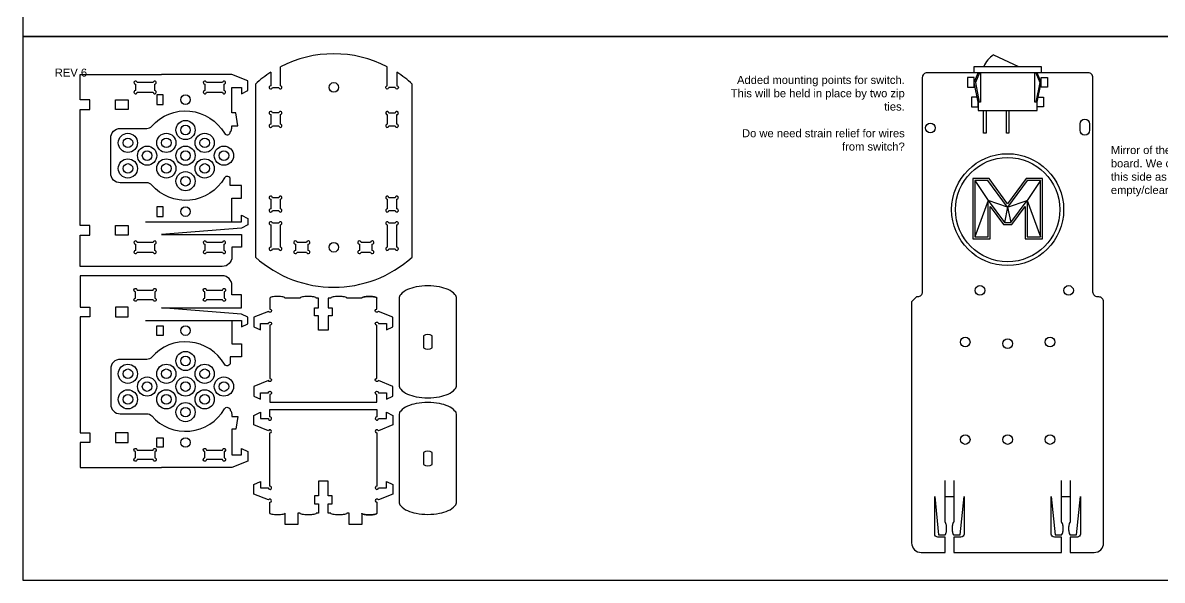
# Model space of a CAD drawing. Header units: millimetres. Extents: x 2162 to 3702, y 470 to 1904.
# Drawn here: x 2410 to 2766, y 470 to 644.3 of the extents above; entities that cross this region are included whole.
import ezdxf

# ---------------------------------------------------------------- set-up
doc = ezdxf.new("R2010")
doc.units = ezdxf.units.MM
doc.layers.add('3 - First Cut', color=3, linetype='Continuous')
doc.layers.add('5 - Final Cut', color=5, linetype='Continuous')
doc.layers.add('NOTES', color=4, linetype='Continuous', plot=False)
doc.styles.get("Standard").update_dxf_attribs({"font": 'arial.ttf'})

msp = doc.modelspace()

# ---------------------------------------------------------------- linework, layer by layer
at = {"color": 1}
for points in [[(2717.741, 581.221), (2719.041, 581.221), (2723.202, 586.852), (2723.202, 576.716), (2728.664, 576.716), (2728.664, 595.602), (2723.549, 595.602), (2717.741, 587.718), (2711.932, 595.602), (2706.818, 595.602), (2706.818, 576.716), (2712.279, 576.716), (2712.279, 586.852), (2716.44, 581.221)], [(2717.741, 581.864), (2718.716, 581.864), (2723.846, 588.806), (2723.846, 577.359), (2728.02, 577.359), (2728.02, 594.958), (2723.874, 594.958), (2717.741, 586.633), (2711.607, 594.958), (2707.461, 594.958), (2707.461, 577.359), (2711.636, 577.359), (2711.636, 588.806), (2716.765, 581.864)]]:
    msp.add_lwpolyline(points, close=True, dxfattribs=at)
for points in [[(2707.461, 594.958), (2711.636, 588.806)], [(2728.02, 594.958), (2723.846, 588.806)], [(2711.636, 588.806), (2707.461, 577.359)], [(2717.745, 586.628), (2711.636, 588.806)], [(2717.737, 586.628), (2723.846, 588.806)], [(2723.846, 588.806), (2728.02, 577.359)], [(2717.745, 586.628), (2716.765, 581.864)], [(2717.737, 586.628), (2718.716, 581.864)]]:
    msp.add_lwpolyline(points, dxfattribs=at)
for radius in [17.5, 16.298]:
    msp.add_circle((2717.741, 585.899), radius, dxfattribs=at)
at = {"layer": '3 - First Cut'}
for points in [[(2707.241, 624.175), (2707.241, 627.175), (2705.241, 627.175), (2705.241, 624.175)], [(2728.241, 624.175), (2728.241, 627.175), (2730.241, 627.175), (2730.241, 624.175)], [(2438.943, 617.265), (2438.943, 620.265), (2442.943, 620.265), (2442.943, 617.265)], [(2453.853, 618.787), (2453.853, 621.787), (2451.853, 621.787), (2451.853, 618.787)], [(2708.491, 618.02), (2708.491, 621.02), (2706.491, 621.02), (2706.491, 618.02)], [(2726.991, 618.02), (2726.991, 621.02), (2728.991, 621.02), (2728.991, 618.02)], [(2453.853, 583.787), (2453.853, 586.787), (2451.853, 586.787), (2451.853, 583.787)], [(2438.943, 577.961), (2438.943, 580.961), (2442.943, 580.961), (2442.943, 577.961)], [(2438.943, 555.392), (2438.943, 552.392), (2442.943, 552.392), (2442.943, 555.392)], [(2453.853, 549.566), (2453.853, 546.566), (2451.853, 546.566), (2451.853, 549.566)], [(2438.943, 516.088), (2438.943, 513.088), (2442.943, 513.088), (2442.943, 516.088)], [(2453.853, 514.566), (2453.853, 511.566), (2451.853, 511.566), (2451.853, 514.566)]]:
    msp.add_lwpolyline(points, close=True, dxfattribs=at)
for points in [[(2445.72, 622.627), (2450.72, 622.627, 2.4142136), (2451.22, 623.127), (2451.22, 625.127, 2.4142136), (2450.72, 625.627), (2445.72, 625.627, 2.4142136), (2445.22, 625.127), (2445.22, 623.127, 2.4142136)], [(2467.383, 622.627), (2472.383, 622.627, 2.4142136), (2472.883, 623.127), (2472.883, 625.127, 2.4142136), (2472.383, 625.627), (2467.383, 625.627, 2.4142136), (2466.883, 625.127), (2466.883, 623.127, 2.4142136)], [(2487.486, 615.627), (2487.486, 612.627, 2.4142136), (2487.986, 612.127), (2489.986, 612.127, 2.4142136), (2490.486, 612.627), (2490.486, 615.627, 2.4142136), (2489.986, 616.127), (2487.986, 616.127, 2.4142136)], [(2523.886, 615.613), (2523.886, 612.613, 2.4142136), (2524.386, 612.113), (2526.386, 612.113, 2.4142136), (2526.886, 612.613), (2526.886, 615.613, 2.4142136), (2526.386, 616.113), (2524.386, 616.113, 2.4142136)], [(2743.371, 610.705, -1), (2740.371, 610.705), (2740.371, 612.705, -1), (2743.371, 612.705)], [(2487.486, 589.14), (2487.486, 586.14, 2.4142136), (2487.986, 585.64), (2489.986, 585.64, 2.4142136), (2490.486, 586.14), (2490.486, 589.14, 2.4142136), (2489.986, 589.64), (2487.986, 589.64, 2.4142136)], [(2523.886, 589.14), (2523.886, 586.14, 2.4142136), (2524.386, 585.64), (2526.386, 585.64, 2.4142136), (2526.886, 586.14), (2526.886, 589.14, 2.4142136), (2526.386, 589.64), (2524.386, 589.64, 2.4142136)], [(2490.486, 574.14), (2490.486, 581.14, 2.4142136), (2489.986, 581.64), (2487.986, 581.64, 2.4142136), (2487.486, 581.14), (2487.486, 574.14, 2.4142136), (2487.986, 573.64), (2489.986, 573.64, 2.4142136)], [(2526.886, 574.14), (2526.886, 581.14, 2.4142136), (2526.386, 581.64), (2524.386, 581.64, 2.4142136), (2523.886, 581.14), (2523.886, 574.14, 2.4142136), (2524.386, 573.64), (2526.386, 573.64, 2.4142136)], [(2445.72, 572.627), (2450.72, 572.627, 2.4142136), (2451.22, 573.127), (2451.22, 575.127, 2.4142136), (2450.72, 575.627), (2445.72, 575.627, 2.4142136), (2445.22, 575.127), (2445.22, 573.127, 2.4142136)], [(2467.383, 572.627), (2472.383, 572.627, 2.4142136), (2472.883, 573.127), (2472.883, 575.127, 2.4142136), (2472.383, 575.627), (2467.383, 575.627, 2.4142136), (2466.883, 575.127), (2466.883, 573.127, 2.4142136)], [(2495.686, 572.627), (2498.686, 572.627, 2.4142136), (2499.186, 573.127), (2499.186, 575.127, 2.4142136), (2498.686, 575.627), (2495.686, 575.627, 2.4142136), (2495.186, 575.127), (2495.186, 573.127, 2.4142136)], [(2515.686, 572.627), (2518.686, 572.627, 2.4142136), (2519.186, 573.127), (2519.186, 575.127, 2.4142136), (2518.686, 575.627), (2515.686, 575.627, 2.4142136), (2515.186, 575.127), (2515.186, 573.127, 2.4142136)], [(2445.72, 560.726), (2450.72, 560.726, -2.4142136), (2451.22, 560.226), (2451.22, 558.226, -2.4142136), (2450.72, 557.726), (2445.72, 557.726, -2.4142136), (2445.22, 558.226), (2445.22, 560.226, -2.4142136)], [(2467.383, 560.726), (2472.383, 560.726, -2.4142136), (2472.883, 560.226), (2472.883, 558.226, -2.4142136), (2472.383, 557.726), (2467.383, 557.726, -2.4142136), (2466.883, 558.226), (2466.883, 560.226, -2.4142136)], [(2537.916, 542.691), (2537.916, 546.415, 0.3243537), (2535.216, 546.415), (2535.216, 542.691, 0.3243537)], [(2445.72, 510.726), (2450.72, 510.726, -2.4142136), (2451.22, 510.226), (2451.22, 508.226, -2.4142136), (2450.72, 507.726), (2445.72, 507.726, -2.4142136), (2445.22, 508.226), (2445.22, 510.226, -2.4142136)], [(2467.383, 510.726), (2472.383, 510.726, -2.4142136), (2472.883, 510.226), (2472.883, 508.226, -2.4142136), (2472.383, 507.726), (2467.383, 507.726, -2.4142136), (2466.883, 508.226), (2466.883, 510.226, -2.4142136)], [(2537.916, 506.234), (2537.916, 509.958, 0.3243537), (2535.216, 509.958), (2535.216, 506.234, 0.3243537)]]:
    msp.add_lwpolyline(points, format="xyb", close=True, dxfattribs=at)
for centre in [(2507.186, 624.127), (2460.853, 620.287), (2693.611, 611.435), (2460.853, 610.787), (2442.853, 606.787), (2454.853, 606.787), (2466.853, 606.787), (2448.853, 602.787), (2460.853, 602.787), (2472.853, 602.787), (2442.853, 598.787), (2454.853, 598.787), (2466.853, 598.787), (2460.853, 594.787), (2460.853, 585.287), (2507.186, 574.127), (2709.105, 560.635), (2736.791, 560.635), (2460.853, 548.066), (2704.491, 544.495), (2717.741, 543.995), (2730.991, 544.495), (2460.853, 538.566), (2442.853, 534.566), (2454.853, 534.566), (2466.853, 534.566), (2448.853, 530.566), (2460.853, 530.566), (2472.853, 530.566), (2442.853, 526.566), (2454.853, 526.566), (2466.853, 526.566), (2460.853, 522.566), (2460.853, 513.066), (2704.491, 513.995), (2717.741, 513.995), (2730.991, 513.995)]:
    msp.add_circle(centre, 1.5, dxfattribs=at)
at = {"layer": '5 - Final Cut'}
for p, q in [((2698.191, 496.175), (2700.891, 496.175)), ((2734.591, 496.175), (2737.291, 496.175))]:
    msp.add_line(p, q, dxfattribs=at)
for points in [[(2523.886, 630.582, 0.2421851), (2490.486, 630.582)], [(2487.486, 628.854), (2487.486, 624.627, 2.4142136), (2487.986, 624.127), (2489.986, 624.127, 2.4142136), (2490.486, 624.627), (2490.486, 630.582)], [(2526.886, 628.854), (2526.886, 624.613, -2.4142136), (2526.386, 624.113), (2524.386, 624.113, -2.4142136), (2523.886, 624.613), (2523.886, 630.582)], [(2448.353, 582.127), (2478.353, 582.127), (2478.353, 584.127), (2480.353, 583.127), (2480.353, 581.127), (2478.353, 580.127), (2453.353, 578.127), (2478.353, 578.127), (2478.353, 574.127), (2475.353, 574.127), (2475.353, 571.127, -0.4142136), (2472.353, 568.127), (2427.943, 568.127), (2427.943, 577.961), (2430.943, 577.961), (2430.943, 580.961), (2427.943, 580.961), (2427.943, 617.265), (2430.943, 617.265), (2430.943, 620.265), (2427.943, 620.265), (2427.943, 628.127), (2453.353, 628.127)], [(2475.353, 582.127), (2475.353, 589.447), (2478.353, 589.447), (2478.353, 593.447), (2474.853, 593.447), (2474.853, 595.303, 0.7678377), (2472.986, 595.802, -0.5153605), (2450.289, 593.599, 0.2170558), (2448.78, 594.287), (2440.469, 594.287, -0.4142137), (2437.469, 597.287), (2437.469, 608.287, -0.4142137), (2440.469, 611.287), (2448.78, 611.287, 0.2170558), (2450.289, 611.974, -0.5153603), (2472.986, 609.771, 0.7678359), (2474.853, 610.27, 0.2572326), (2474.994, 610.348, 0.0770564), (2475.196, 610.814, 0.0370296), (2475.298, 611.363, 0.0270145), (2475.339, 612.127), (2477.228, 612.127), (2476.603, 616.127), (2475.353, 616.127), (2475.353, 624.127), (2478.353, 624.127), (2478.353, 622.127), (2480.353, 623.127), (2480.353, 626.127), (2475.353, 628.127), (2453.353, 628.127)], [(2487.486, 628.854, 0.0414635), (2482.686, 625.182), (2482.686, 571.071, 0.3854899), (2531.686, 571.071), (2531.686, 625.182, 0.0414635), (2526.886, 628.854, 0.0414635)], [(2737.291, 478.675), (2744.741, 478.675, 0.4142136), (2747.741, 481.675), (2747.741, 557.09, 0.4142136), (2746.241, 558.59), (2745.911, 558.59, -0.4142136), (2744.411, 560.09), (2744.411, 627.175, 0.4142136), (2742.911, 628.675), (2692.571, 628.675, 0.4142136), (2691.071, 627.175), (2691.071, 560.09, -0.4142136), (2689.571, 558.59), (2689.241, 558.59), (2687.741, 557.09), (2687.741, 481.675, 0.4142136), (2690.741, 478.675), (2698.191, 478.675)], [(2448.353, 551.226), (2478.353, 551.226), (2478.353, 549.226), (2480.353, 550.226), (2480.353, 552.226), (2478.353, 553.226), (2453.353, 555.226), (2478.353, 555.226), (2478.353, 559.226), (2475.353, 559.226), (2475.353, 562.226, 0.4142136), (2472.353, 565.226), (2427.943, 565.226), (2427.943, 555.392), (2430.943, 555.392), (2430.943, 552.392), (2427.943, 552.392), (2427.943, 516.088), (2430.943, 516.088), (2430.943, 513.088), (2427.943, 513.088), (2427.943, 505.226), (2453.353, 505.226)], [(2515.939, 558.234), (2511.232, 558.234, 0.2878165), (2511.146, 558.371, 0.063192), (2510.499, 558.588, 0.0286933), (2509.763, 558.692, 0.0206664), (2508.732, 558.734, 0.0206664), (2507.7, 558.692, 0.0286933), (2506.964, 558.588, 0.063192), (2506.317, 558.371, 0.2878165), (2506.232, 558.234), (2505.439, 558.234), (2505.439, 555.234), (2506.689, 555.234), (2506.689, 552.734), (2505.439, 552.734), (2505.439, 548.234), (2502.439, 548.234), (2502.439, 552.734), (2501.189, 552.734), (2501.189, 555.234), (2502.439, 555.234), (2502.439, 558.234), (2501.646, 558.234, 0.2878165), (2501.56, 558.371, 0.063192), (2500.914, 558.588, 0.0286933), (2500.177, 558.692, 0.0206664), (2499.146, 558.734, 0.0206664), (2498.115, 558.692, 0.0286933), (2497.378, 558.588, 0.063192), (2496.732, 558.371, 0.2878165), (2496.646, 558.234), (2491.939, 558.234, 0.2811445), (2491.854, 558.373, 0.0663164), (2491.251, 558.588, 0.0304435), (2490.558, 558.692, 0.0219794), (2489.589, 558.734, 0.0219794), (2488.62, 558.692, 0.0304435), (2487.927, 558.588, 0.0663164), (2487.323, 558.373, 0.2811445), (2487.239, 558.234), (2487.239, 558.234), (2487.239, 554.765, -1.8846644), (2486.775, 554.079), (2482.239, 552.265), (2482.239, 549.265), (2484.239, 548.265), (2484.239, 550.265), (2486.739, 550.265, -2.4142136), (2487.239, 549.765), (2487.239, 533.101, -1.8846644), (2486.775, 532.416), (2482.239, 530.601), (2482.239, 527.601), (2484.239, 526.601), (2484.239, 528.601), (2486.739, 528.601, -2.4142136), (2487.239, 528.101), (2487.239, 525.734), (2520.639, 525.734), (2520.639, 528.101, -2.4142136), (2521.139, 528.601), (2523.639, 528.601), (2523.639, 526.601), (2525.639, 527.601), (2525.639, 530.601), (2521.103, 532.416, -1.8846644), (2520.639, 533.101), (2520.639, 549.765, -2.4142136), (2521.139, 550.265), (2523.639, 550.265), (2523.639, 548.265), (2525.639, 549.265), (2525.639, 552.265), (2521.103, 554.079, -1.8846644), (2520.639, 554.765), (2520.639, 558.234, 0.2811445), (2520.554, 558.373, 0.0663164), (2519.951, 558.588, 0.0304435), (2519.258, 558.692, 0.0219794), (2518.289, 558.734, 0.0219794), (2517.32, 558.692, 0.0304435), (2516.627, 558.588, 0.0663164), (2516.023, 558.373, 0.2811445), (2515.939, 558.234, -0.2811445), (2516.023, 558.373, -0.0663164), (2516.627, 558.588, -0.0304435), (2517.32, 558.692, -0.0219794), (2518.289, 558.734, -0.0219794), (2519.258, 558.692, -0.0304435), (2519.951, 558.588, -0.0663164), (2520.554, 558.373, -0.2811445), (2520.639, 558.234)], [(2475.353, 551.226), (2475.353, 543.906), (2478.353, 543.906), (2478.353, 539.906), (2474.853, 539.906), (2474.853, 538.05, -0.7678377), (2472.986, 537.551, 0.5153605), (2450.289, 539.754, -0.2170558), (2448.78, 539.066), (2440.469, 539.066, 0.4142137), (2437.469, 536.066), (2437.469, 525.066, 0.4142137), (2440.469, 522.066), (2448.78, 522.066, -0.2170558), (2450.289, 521.379, 0.5153603), (2472.986, 523.582, -0.7678359), (2474.853, 523.083, -0.2572326), (2474.994, 523.005, -0.0770564), (2475.196, 522.539, -0.0370296), (2475.298, 521.99, -0.0270145), (2475.339, 521.226), (2477.228, 521.226), (2476.603, 517.226), (2475.353, 517.226), (2475.353, 509.226), (2478.353, 509.226), (2478.353, 511.226), (2480.353, 510.226), (2480.353, 507.226), (2475.353, 505.226), (2453.353, 505.226)], [(2515.939, 490.936), (2515.939, 487.436), (2511.939, 487.436), (2511.939, 490.936), (2511.232, 490.936, -0.2878165), (2511.146, 490.799, -0.063192), (2510.499, 490.582, -0.0286933), (2509.763, 490.479, -0.0206664), (2508.732, 490.436, -0.0206664), (2507.7, 490.479, -0.0286933), (2506.964, 490.582, -0.063192), (2506.317, 490.799, -0.2878165), (2506.232, 490.936), (2505.439, 490.936), (2505.439, 493.936), (2506.689, 493.936), (2506.689, 496.436), (2505.439, 496.436), (2505.439, 500.936), (2502.439, 500.936), (2502.439, 496.436), (2501.189, 496.436), (2501.189, 493.936), (2502.439, 493.936), (2502.439, 490.936), (2501.646, 490.936, -0.2878165), (2501.56, 490.799, -0.063192), (2500.914, 490.582, -0.0286933), (2500.177, 490.479, -0.0206664), (2499.146, 490.436, -0.0206664), (2498.115, 490.479, -0.0286933), (2497.378, 490.582, -0.063192), (2496.732, 490.799, -0.2878165), (2496.646, 490.936), (2495.939, 490.936), (2495.939, 487.436), (2491.939, 487.436), (2491.939, 490.936, -0.2811445), (2491.854, 490.797, -0.0663164), (2491.251, 490.582, -0.0304435), (2490.558, 490.479, -0.0219794), (2489.589, 490.436, -0.0219794), (2488.62, 490.479, -0.0304435), (2487.927, 490.582, -0.0663164), (2487.323, 490.797, -0.2811445), (2487.239, 490.936), (2487.239, 490.936), (2487.239, 494.405, 1.8846644), (2486.775, 495.091), (2482.239, 496.905), (2482.239, 499.905), (2484.239, 500.905), (2484.239, 498.905), (2486.739, 498.905, 2.4142136), (2487.239, 499.405), (2487.239, 516.069, 1.8846644), (2486.775, 516.755), (2482.239, 518.569), (2482.239, 521.569), (2484.239, 522.569), (2484.239, 520.569), (2486.739, 520.569, 2.4142136), (2487.239, 521.069), (2487.239, 523.436), (2520.639, 523.436), (2520.639, 521.069, 2.4142136), (2521.139, 520.569), (2523.639, 520.569), (2523.639, 522.569), (2525.639, 521.569), (2525.639, 518.569), (2521.103, 516.755, 1.8846644), (2520.639, 516.069), (2520.639, 499.405, 2.4142136), (2521.139, 498.905), (2523.639, 498.905), (2523.639, 500.905), (2525.639, 499.905), (2525.639, 496.905), (2521.103, 495.091, 1.8846644), (2520.639, 494.405), (2520.639, 490.936, -0.2811445), (2520.554, 490.797, -0.0663164), (2519.951, 490.582, -0.0304435), (2519.258, 490.479, -0.0219794), (2518.289, 490.436, -0.0219794), (2517.32, 490.479, -0.0304435), (2516.627, 490.582, -0.0663164), (2516.023, 490.797, -0.2811445), (2515.939, 490.936, 0.2811445), (2516.023, 490.797, 0.0663164), (2516.627, 490.582, 0.0304435), (2517.32, 490.479, 0.0219794), (2518.289, 490.436, 0.0219794), (2519.258, 490.479, 0.0304435), (2519.951, 490.582, 0.0663164), (2520.554, 490.797, 0.2811445), (2520.639, 490.936)], [(2698.191, 478.675), (2698.191, 483.454), (2695.958, 483.454, -0.4142136), (2694.958, 484.454), (2694.958, 496.175), (2694.958, 496.175), (2696.191, 484.175), (2698.191, 484.175, 0.308613), (2698.324, 484.266), (2698.463, 484.621, 0.0936315), (2698.67, 485.715), (2698.67, 486.635, 0.0936315), (2698.463, 487.729), (2698.324, 488.084, 0.308613), (2698.191, 488.175), (2698.191, 501.175)], [(2700.891, 501.175), (2700.891, 488.175, 0.308613), (2700.758, 488.084), (2700.619, 487.729, 0.0936315), (2700.412, 486.635), (2700.412, 485.715, 0.0936315), (2700.619, 484.621), (2700.758, 484.266, 0.308613), (2700.891, 484.175), (2702.891, 484.175), (2704.123, 496.175), (2704.123, 496.175), (2704.123, 484.454, -0.4142136), (2703.123, 483.454), (2700.891, 483.454), (2700.891, 478.675)], [(2734.591, 478.675), (2734.591, 483.454), (2732.358, 483.454, -0.4142136), (2731.358, 484.454), (2731.358, 496.175), (2731.358, 496.175), (2732.591, 484.175), (2734.591, 484.175, 0.308613), (2734.724, 484.266), (2734.863, 484.621, 0.0936315), (2735.07, 485.715), (2735.07, 486.635, 0.0936315), (2734.863, 487.729), (2734.724, 488.084, 0.308613), (2734.591, 488.175), (2734.591, 501.175)], [(2737.291, 501.175), (2737.291, 488.175, 0.308613), (2737.158, 488.084), (2737.019, 487.729, 0.0936315), (2736.812, 486.635), (2736.812, 485.715, 0.0936315), (2737.019, 484.621), (2737.158, 484.266, 0.308613), (2737.291, 484.175), (2739.291, 484.175), (2740.523, 496.175), (2740.523, 496.175), (2740.523, 484.454, -0.4142136), (2739.523, 483.454), (2737.291, 483.454), (2737.291, 478.675)]]:
    msp.add_lwpolyline(points, format="xyb", dxfattribs=at)
for points in [[(2527.566, 531.053, 0.1897819), (2528.085, 529.734, 0.1009323), (2530.202, 528.225, 0.0591107), (2532.909, 527.387, 0.0455456), (2536.566, 527.053, 0.0455456), (2540.223, 527.387, 0.0591107), (2542.93, 528.225, 0.1009323), (2545.046, 529.734, 0.1897819), (2545.566, 531.053), (2545.566, 558.053, 0.1897819), (2545.046, 559.373, 0.1009323), (2542.93, 560.882, 0.0591107), (2540.223, 561.719, 0.0455456), (2536.566, 562.053, 0.0455456), (2532.909, 561.719, 0.0591107), (2530.202, 560.882, 0.1009323), (2528.085, 559.373, 0.1897819), (2527.566, 558.053)], [(2527.566, 494.596, 0.1897819), (2528.085, 493.277, 0.1009323), (2530.202, 491.768, 0.0591107), (2532.909, 490.93, 0.0455456), (2536.566, 490.596, 0.0455456), (2540.223, 490.93, 0.0591107), (2542.93, 491.768, 0.1009323), (2545.046, 493.277, 0.1897819), (2545.566, 494.596), (2545.566, 521.596, 0.1897819), (2545.046, 522.915, 0.1009323), (2542.93, 524.425, 0.0591107), (2540.223, 525.262, 0.0455456), (2536.566, 525.596, 0.0455456), (2532.909, 525.262, 0.0591107), (2530.202, 524.425, 0.1009323), (2528.085, 522.915, 0.1897819), (2527.566, 521.596)]]:
    msp.add_lwpolyline(points, format="xyb", close=True, dxfattribs=at)
msp.add_lwpolyline([(2700.891, 478.675), (2734.591, 478.675)], dxfattribs=at)
for centre in [(2460.853, 610.787), (2442.853, 606.787), (2454.853, 606.787), (2466.853, 606.787), (2448.853, 602.787), (2460.853, 602.787), (2472.853, 602.787), (2442.853, 598.787), (2454.853, 598.787), (2466.853, 598.787), (2460.853, 594.787), (2460.853, 538.566), (2442.853, 534.566), (2454.853, 534.566), (2466.853, 534.566), (2448.853, 530.566), (2460.853, 530.566), (2472.853, 530.566), (2442.853, 526.566), (2454.853, 526.566), (2466.853, 526.566), (2460.853, 522.566)]:
    msp.add_circle(centre, 3, dxfattribs=at)
at = {"layer": 'NOTES'}
msp.add_line((2713.292, 634.275), (2721.165, 630.675), dxfattribs=at)
for points in [[(2410, 640), (2886.457, 640), (2886.457, 810), (2410, 810)], [(2410, 470), (2886.457, 470), (2886.457, 640), (2410, 640)], [(2707.241, 630.675), (2728.241, 630.675), (2728.241, 628.675), (2707.241, 628.675)], [(2709.291, 619.52), (2708.491, 619.52), (2708.491, 616.875), (2726.991, 616.875), (2726.991, 619.52), (2726.191, 619.52), (2726.191, 628.675), (2709.291, 628.675)], [(2710.241, 616.875), (2711.041, 616.875), (2711.041, 609.775), (2710.241, 609.775)], [(2717.341, 616.875), (2718.141, 616.875), (2718.141, 609.775), (2717.341, 609.775)]]:
    msp.add_lwpolyline(points, close=True, dxfattribs=at)
for points in [[(2708.491, 619.52), (2707.241, 625.675), (2708.491, 628.675), (2708.924, 628.675), (2707.657, 625.634), (2708.899, 619.52)], [(2726.991, 619.52), (2728.241, 625.675), (2726.991, 628.675), (2726.557, 628.675), (2727.824, 625.634), (2726.583, 619.52)]]:
    msp.add_lwpolyline(points, dxfattribs=at)
msp.add_arc((2717.741, 627.505), 8.1, 123.30911, 156.96509, dxfattribs=at)

# ---------------------------------------------------------------- texts
at = {"layer": 'NOTES', "char_height": 2.5}
for s, width, insert, attachment_point in [('REV 6', 85.81976, (2420, 630), 1), ('Added mounting points for switch. This will be held in place by two zip ties.\\P\\PDo we need strain relief for wires from switch?', 55.67216, (2685.592, 627.713), 3), ('Mirror of the Arduino mounting board. We can add etched detail to this side as it will be otherwise empty/clear.', 55.67216, (2750.004, 605.785), 1)]:
    msp.add_mtext_dynamic_manual_height_columns(s, width=width, gutter_width=12.5, heights=[0], dxfattribs=dict(at, insert=insert, attachment_point=attachment_point))

doc.saveas('drawing.dxf')
